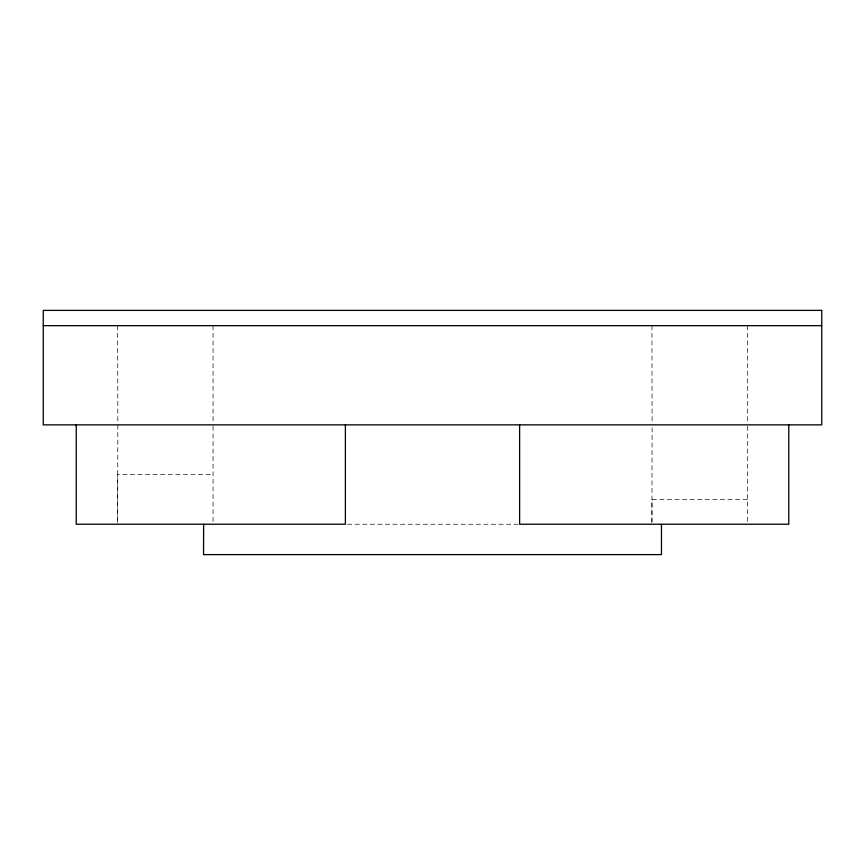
<?xml version="1.0" encoding="UTF-8"?>
<svg xmlns="http://www.w3.org/2000/svg" width="865" height="865" viewBox="0 0 865 865"><rect width="100%" height="100%" fill="white"/><g stroke="black" fill="none" stroke-linecap="round" stroke-linejoin="round"><path stroke-width="0.65" stroke-dasharray="4.33 3.24" d="M117.835 424.866L117.672 522.893L117.662 474.55L213.071 474.55M651.929 522.893L652.102 424.866M747.338 499.397L651.929 499.397L651.929 521.617M347.481 524.233L518.135 524.233M651.929 325.651L652.102 422.185M117.662 325.651L117.835 422.185M747.338 325.651L747.338 422.185M747.338 426.207L747.338 524.233M213.071 325.651L213.071 422.185M213.071 426.207L213.071 524.233"/><path stroke-width="1.3" d="M203.643 524.233L203.535 554.616L661.466 554.616L661.466 524.233M43.25 325.651L821.75 325.651M788.772 424.866L788.772 524.233L519.616 524.233L519.616 424.866M345.384 424.866L345.384 524.233L76.228 524.233L76.228 424.866M821.75 310.384L43.25 310.384L43.25 424.866L821.75 424.866L821.75 310.384"/></g></svg>
